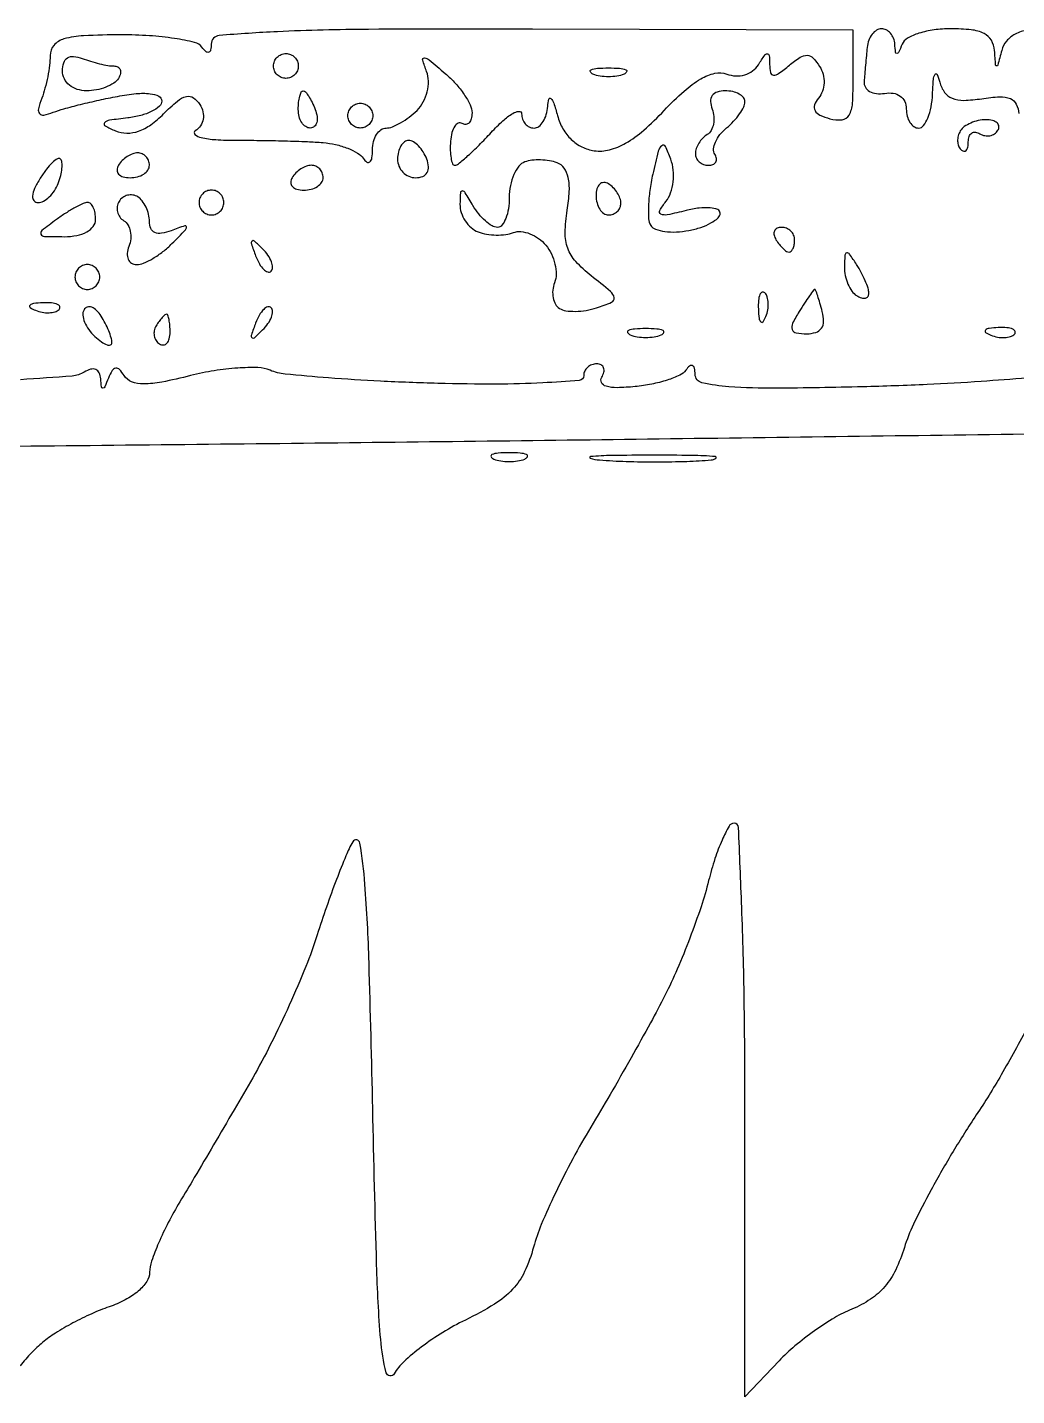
# Model space of a CAD drawing. Extents: x 0 to 37.8, y 0 to 50.8.
# Drawn here: x 13.3 to 20.04, y 41.44 to 50.77 of the extents above; entities that cross this region are included whole.
import ezdxf

# ---------------------------------------------------------------- set-up
doc = ezdxf.new("R2010")
doc.units = 0
doc.header["$MEASUREMENT"] = 0

msp = doc.modelspace()

# ---------------------------------------------------------------- linework, layer by layer
for points in [[(12.59164, 47.910214, 0.000498), (15.178858, 47.936189, 0.00055), (17.6814, 47.96656, 0.000056), (20.259036, 48.000968, 0.000043), (23.074121, 48.0391, 0.000043), (25.707018, 48.075219, 0.000103), (27.6642, 48.102641, 0.000713)], [(20.114777, 50.750914, 0.078578), (20.030359, 50.722898, 0.100426), (19.97231, 50.676202, 0.109828), (19.939317, 50.61195, -0.001923), (19.912904, 50.512445, -0.339035), (19.904753, 50.5062, -0.392517), (19.897819, 50.512635, -0.002113), (19.890814, 50.61195, 0.118818), (19.869168, 50.681258, 0.143883), (19.819323, 50.727299, 0.089021), (19.731908, 50.75266, 0.026205), (19.59195, 50.76, 0.034139), (19.478173, 50.752222, 0.043052), (19.375274, 50.728936, 0.048881), (19.296313, 50.694965, 0.172505), (19.260229, 50.65425, -0.009076), (19.236518, 50.59843, -0.295955), (19.224756, 50.5908, -0.382689), (19.215642, 50.598973, -0.011437), (19.210879, 50.65425, 0.077337), (19.201953, 50.694651, 0.085274), (19.181311, 50.728936, 0.093986), (19.152392, 50.751908, 0.121561), (19.1196, 50.76, 0.14212), (19.086338, 50.750351, 0.088232), (19.056124, 50.722723, 0.075439), (19.033479, 50.681615, 0.063392), (19.02231, 50.6331, 0.001348), (19.016834, 50.576808, 0.000904), (19.010863, 50.512413, 0.00091), (19.005305, 50.450019, 0.001797), (19.00116, 50.40045, 0.150962), (19.009707, 50.362201, 0.132289), (19.038675, 50.333066, 0.104504), (19.084776, 50.317945, 0.068872), (19.14075, 50.319559, -0.077316), (19.200268, 50.320275, -0.12006), (19.247701, 50.301259, -0.132787), (19.277966, 50.264328, -0.106017), (19.2888, 50.213809, 0.062925), (19.29511, 50.16387, 0.08103), (19.313651, 50.121566, 0.098234), (19.341136, 50.093257, 0.152244), (19.3734, 50.0832, 0.23489), (19.406569, 50.099692, 0.065708), (19.436032, 50.151541, 0.051443), (19.457879, 50.226748, 0.034455), (19.467814, 50.31585, -0.009391), (19.473818, 50.414261, -0.117754), (19.485258, 50.449472, -0.610327), (19.499432, 50.448425, -0.036812), (19.517084, 50.396469, 0.090938), (19.549739, 50.32625, 0.145459), (19.601389, 50.28573, 0.102224), (19.681064, 50.271841, 0.031302), (19.80337, 50.283339, -0.026477), (19.925531, 50.296012, -0.108924), (19.998448, 50.283754, -0.182862), (20.038949, 50.246379, -0.106825), (20.055562, 50.18157, 0.036683)], [(20.113853, 48.380144, -0.002232), (19.799308, 48.355908, -0.007475), (19.430625, 48.334691, -0.004497), (18.9927, 48.319996, -0.003806), (18.39985, 48.309952, -0.020892), (18.080045, 48.320334, -0.036252), (17.895939, 48.347538, -0.348168), (17.849305, 48.405025, 0.044426), (17.845083, 48.44699, 0.244696), (17.831432, 48.464256, 0.291294), (17.811614, 48.461361, 0.056359), (17.785855, 48.4335, -0.126458), (17.743691, 48.399012, -0.03004), (17.658521, 48.365591, -0.029014), (17.552954, 48.337974, -0.025098), (17.43966, 48.321121, -0.019215), (17.317348, 48.313888, -0.073243), (17.241709, 48.323437, -0.207122), (17.210713, 48.348517, -0.264851), (17.212003, 48.384571, 0.075033), (17.226911, 48.419463, 0.151934), (17.225505, 48.449001, 0.187323), (17.208384, 48.468543, 0.120826), (17.178793, 48.4758, 0.087366), (17.144584, 48.469777, 0.094414), (17.115518, 48.452478, 0.100138), (17.096076, 48.426693, 0.11208), (17.0892, 48.396406, -0.389997), (17.059132, 48.363719, -0.007517), (16.810261, 48.346682, -0.013221), (16.493453, 48.338165, -0.006733), (16.09515, 48.343355, -0.005462), (15.703497, 48.358018, -0.00734), (15.349154, 48.380379, -0.005255), (15.053895, 48.406493, -0.074671), (14.951489, 48.4324, 0.092451), (14.868494, 48.450305, 0.023664), (14.730539, 48.447652, 0.023283), (14.570637, 48.42949, 0.021758), (14.409409, 48.396276, -0.012736), (14.212636, 48.352024, -0.04893), (14.087934, 48.33977, -0.08945), (14.006909, 48.354368, -0.166653), (13.955911, 48.396198, 0.048307), (13.924514, 48.437489, 0.249488), (13.898306, 48.446617, 0.223412), (13.873956, 48.430192, 0.03983), (13.84902, 48.379623, -0.009318), (13.824085, 48.320174, -0.27355), (13.811251, 48.310993, -0.406489), (13.801349, 48.319086, -0.01329), (13.796479, 48.375043, 0.095152), (13.786208, 48.415271, 0.190103), (13.762677, 48.43743, 0.165719), (13.727645, 48.439225, 0.070092), (13.68405, 48.419902, -0.120438), (13.60222, 48.393017, -0.003785), (13.249021, 48.368198, -0.00717)], [(20.118385, 43.962126, -0.010031), (19.935626, 43.630242, -0.016396), (19.766068, 43.3575, 0.011725), (19.607642, 43.107894, 0.011241), (19.458768, 42.847648, 0.011242), (19.337839, 42.612304, 0.039223), (19.275531, 42.453435, -0.038452), (19.216524, 42.302299, -0.064603), (19.142184, 42.188363, -0.068882), (19.044992, 42.102063, -0.050538), (18.917472, 42.034443, 0.037952), (18.79992, 41.975843, 0.020009), (18.663266, 41.886638, 0.019794), (18.529924, 41.783594, 0.028751), (18.42165, 41.681711), (18.189, 41.436106), (18.189, 43.390853, 0.003574), (18.183642, 44.140392, 0.005956), (18.167099, 44.771393, 0.001423), (18.144751, 45.316592, 0.401438), (18.114443, 45.3456, 0.271719), (18.080175, 45.325493, 0.02325), (18.032861, 45.230724, 0.025671), (17.984553, 45.104389, 0.016807), (17.941414, 44.954532, -0.018885), (17.889379, 44.776551, -0.010457), (17.81321, 44.563342, -0.010415), (17.726907, 44.350279, -0.016499), (17.643254, 44.171982, -0.007112), (17.545138, 43.986204, -0.00327), (17.412319, 43.746887, -0.003238), (17.269285, 43.49689, -0.004477), (17.137504, 43.27459, 0.013197), (17.014166, 43.05801, 0.011572), (16.896663, 42.825619, 0.01171), (16.800335, 42.610825, 0.033794), (16.747408, 42.456603, -0.043801), (16.686456, 42.289925, -0.078757), (16.605005, 42.169663, -0.06729), (16.48118, 42.068726, -0.024679), (16.282653, 41.960222, 0.024948), (16.129256, 41.876276, 0.024094), (15.983126, 41.776563, 0.024831), (15.863321, 41.676342, 0.076229), (15.797616, 41.593809, -0.674785), (15.742777, 41.601347, -0.04152), (15.705207, 41.828376, -0.013152), (15.677439, 42.335483, -0.001782), (15.651, 43.3998, 0.002076), (15.625723, 44.393763, 0.011369), (15.597633, 44.93022, 0.023866), (15.563067, 45.21035, 0.707099), (15.514235, 45.2187, 0.029098), (15.468422, 45.124106, 0.00704), (15.404115, 44.962521, 0.0072), (15.335513, 44.774748, 0.0071), (15.272012, 44.5842, -0.019347), (15.19462, 44.369638, -0.009895), (15.081912, 44.106474, -0.009817), (14.95492, 43.839554, -0.014545), (14.832351, 43.6113, -0.001266), (14.705609, 43.39219, -0.000971), (14.566054, 43.153402, -0.000982), (14.434608, 42.930493, -0.002331), (14.335716, 42.7653, 0.016502), (14.257242, 42.625365, 0.018099), (14.190715, 42.484743, 0.017816), (14.142753, 42.361111, 0.08133), (14.129592, 42.285411, -0.147087), (14.109879, 42.222113, -0.067915), (14.051835, 42.157204, -0.055451), (13.963638, 42.09754, -0.038734), (13.85325, 42.050014, 0.023861), (13.73497, 42.003205, 0.016859), (13.6068, 41.93998, 0.017065), (13.488136, 41.871071, 0.034079), (13.400371, 41.8073, 0.027103), (13.325155, 41.737132, 0.017852), (13.246209, 41.648953, 0.017978)]]:
    msp.add_lwpolyline(points, format="xyb")
for points in [[(13.93785, 50.718163, 0.010401), (13.679769, 50.712548, 0.060247), (13.545519, 50.690483, 0.145084), (13.477455, 50.646721, 0.179706), (13.4514, 50.576569, -0.031402), (13.44733, 50.511821, -0.017179), (13.43466, 50.433272, -0.017062), (13.41625, 50.35407, -0.025979), (13.394413, 50.286932, 0.029925), (13.371592, 50.214841, 0.236867), (13.378954, 50.181672, 0.281269), (13.408366, 50.171306, 0.039241), (13.473005, 50.190452, -0.023749), (13.545027, 50.214233, -0.006999), (13.657502, 50.243845, -0.00701), (13.785085, 50.273638, -0.007487), (13.910692, 50.299155, -0.020937), (14.038365, 50.317613, -0.051627), (14.132927, 50.317475, -0.087578), (14.192151, 50.300489, -0.286678), (14.2128, 50.267435, -0.218048), (14.196394, 50.231603, -0.063182), (14.144459, 50.197141, -0.050825), (14.069233, 50.16899, -0.035506), (13.98015, 50.152269, 0.008218), (13.855909, 50.135901, 0.169295), (13.822986, 50.118642, 0.492091), (13.826433, 50.097563, 0.026204), (13.897469, 50.063969, 0.09622), (13.974231, 50.048608, 0.086614), (14.054259, 50.062111, 0.071075), (14.137733, 50.105766, 0.040429), (14.224705, 50.179705, -0.020783), (14.319025, 50.266493, -0.112989), (14.380316, 50.298189, -0.217285), (14.428148, 50.289698, -0.103774), (14.47212, 50.243469, -0.07869), (14.493244, 50.193017, -0.103291), (14.494918, 50.143231, -0.109418), (14.476743, 50.099043, -0.097492), (14.440984, 50.06449, 0.496183), (14.439129, 50.040046, 0.125324), (14.480918, 50.018502, 0.041514), (14.580393, 50.00411, 0.015856), (14.7204, 50.00005, -0.004038), (14.881661, 49.999186, -0.003462), (15.051398, 49.99573, -0.003488), (15.205551, 49.990447, -0.009973), (15.3126, 49.98389, -0.036078), (15.39812, 49.970681, -0.03685), (15.48023, 49.945368, -0.039466), (15.547749, 49.91262, -0.109147), (15.586255, 49.876898, 0.087524), (15.611364, 49.851519, 0.353417), (15.631598, 49.852801, 0.173938), (15.645573, 49.879407, 0.032629), (15.649705, 49.93515, -0.059261), (15.656942, 49.991769, -0.077705), (15.677246, 50.03971, -0.095705), (15.706966, 50.071835, -0.159693), (15.741643, 50.0832, 0.095217), (15.784808, 50.091495, 0.034776), (15.84109, 50.11863, 0.032952), (15.900057, 50.157657, 0.033729), (15.9529, 50.203814, 0.073376), (15.995331, 50.260934, 0.062367), (16.022369, 50.33109, 0.06408), (16.030775, 50.40368, 0.088659), (16.01845, 50.467923, -0.019297), (15.991609, 50.546845, -0.532793), (16.003308, 50.561024, -0.148732), (16.035913, 50.547491, -0.004845), (16.145593, 50.455408, -0.032548), (16.215321, 50.387364, -0.034355), (16.274277, 50.312004, -0.03661), (16.315445, 50.240434, -0.112676), (16.3278, 50.186306, -0.06016), (16.322931, 50.145985, -0.128638), (16.308108, 50.118606, -0.191446), (16.286178, 50.108271, -0.15514), (16.260762, 50.114646, 0.244579), (16.234352, 50.1166, 0.148049), (16.209802, 50.095927, 0.084141), (16.19094, 50.05242, 0.041525), (16.18142, 49.992739, 0.023639), (16.179671, 49.930132, 0.03878), (16.184798, 49.877381, 0.046725), (16.195098, 49.839837, 0.311978), (16.210197, 49.8294, 0.176194), (16.234759, 49.838333, 0.008892), (16.300153, 49.895157, 0.013355), (16.37627, 49.967487, 0.009197), (16.45874, 50.053254, -0.020329), (16.538499, 50.132589, -0.048316), (16.605258, 50.18287, -0.115754), (16.647885, 50.196924, -0.440229), (16.6662, 50.180154, 0.08597), (16.672613, 50.143131, 0.09388), (16.691051, 50.11168, 0.100309), (16.718529, 50.090645, 0.113847), (16.7508, 50.0832, 0.16586), (16.783742, 50.094437, 0.088306), (16.813026, 50.12669, 0.071491), (16.834332, 50.174619, 0.054718), (16.843833, 50.23125, -0.045653), (16.851128, 50.280135, -0.575958), (16.865482, 50.284361, -0.12459), (16.884799, 50.253828, -0.011601), (16.910751, 50.1678, 0.061689), (16.948091, 50.077733, 0.073127), (17.004684, 50.005147, 0.076786), (17.077199, 49.954539, 0.07834), (17.161112, 49.928612, 0.101317), (17.264405, 49.934675, 0.065543), (17.375475, 49.980522, 0.049418), (17.498344, 50.068449, 0.023699), (17.638084, 50.203213, -0.021453), (17.773811, 50.335288, -0.050594), (17.887987, 50.418145, -0.07359), (17.984325, 50.456595, -0.15094), (18.064628, 50.451223, 0.081109), (18.125614, 50.438572, 0.082589), (18.187054, 50.446113, 0.085321), (18.241104, 50.472701, 0.095019), (18.280843, 50.515022, -0.010022), (18.323403, 50.579348, -0.239519), (18.341883, 50.58935, -0.397763), (18.354028, 50.578453, -0.017805), (18.356905, 50.516991, 0.050296), (18.363213, 50.460729, 0.342035), (18.383237, 50.44388, 0.169374), (18.418388, 50.454568, 0.015496), (18.491548, 50.511551, -0.030123), (18.565173, 50.565514, -0.153881), (18.613509, 50.57873, -0.194364), (18.654172, 50.560454, -0.052767), (18.698208, 50.503597, -0.074504), (18.721399, 50.44948, -0.073643), (18.727834, 50.390721, -0.075966), (18.716998, 50.334246, -0.088105), (18.689978, 50.286721, 0.087544), (18.663525, 50.240313, 0.216116), (18.666672, 50.202134, 0.15856), (18.700065, 50.171128, 0.04455), (18.767881, 50.14677, 0.088315), (18.850823, 50.140154, 0.244351), (18.898468, 50.171089, 0.114415), (18.922007, 50.250617, 0.014984), (18.927327, 50.428106), (18.927327, 50.751137), (16.739264, 50.757111, 0.002002), (15.622538, 50.755688, 0.010242), (15.002469, 50.73971, 0.009303), (14.60394, 50.713829, 0.386502), (14.549905, 50.655792, -0.045262), (14.54575, 50.615413, -0.266243), (14.53234, 50.59992, -0.278086), (14.512745, 50.604004, -0.047989), (14.486455, 50.633563, 0.178649), (14.436394, 50.666807, 0.019911), (14.299663, 50.693503, 0.022229), (14.128699, 50.712135, 0.016265)], [(13.669819, 50.557551, 0.017946), (13.727117, 50.537892, 0.015436), (13.788614, 50.521284, 0.015708), (13.845389, 50.509688, 0.042542), (13.886312, 50.5062, -0.121649), (13.91359, 50.499464, -0.18759), (13.929341, 50.481349, -0.151312), (13.930561, 50.453959, -0.07457), (13.9167, 50.4216, -0.111412), (13.884888, 50.389151, -0.050262), (13.831537, 50.361851, -0.046318), (13.766898, 50.343267, -0.046881), (13.700207, 50.337, -0.076239), (13.635576, 50.346913, -0.097096), (13.582696, 50.375661, -0.107419), (13.548254, 50.419562, -0.113286), (13.536, 50.472951, -0.076855), (13.544574, 50.528399, -0.176865), (13.56998, 50.561342, -0.16701), (13.61184, 50.571267, -0.067159)], [(15.0588, 50.5908, -0.099038), (15.091087, 50.584341, -0.097945), (15.118549, 50.565949, -0.097945), (15.136941, 50.538487, -0.099038), (15.1434, 50.5062, -0.099038), (15.136941, 50.473913, -0.097945), (15.118549, 50.446451, -0.097945), (15.091087, 50.428059, -0.099038), (15.0588, 50.4216, -0.099038), (15.026513, 50.428059, -0.097945), (14.999051, 50.446451, -0.097945), (14.980659, 50.473913, -0.099038), (14.9742, 50.5062, -0.099038), (14.980659, 50.538487, -0.097945), (14.999051, 50.565949, -0.097945), (15.026513, 50.584341, -0.099038)], [(17.2584, 50.492842, -0.017491), (17.333816, 50.490203, -0.078554), (17.376708, 50.480307, -0.447206), (17.381864, 50.466015, -0.174857), (17.36415, 50.450171, -0.057986), (17.315927, 50.436945, -0.037979), (17.2584, 50.432569, -0.037979), (17.200873, 50.436945, -0.057986), (17.15265, 50.450171, -0.174857), (17.134936, 50.466015, -0.447206), (17.140092, 50.480307, -0.078554), (17.182984, 50.490203, -0.017491)], [(15.176649, 50.337, -0.222225), (15.192411, 50.32963, -0.030693), (15.214435, 50.299723, -0.030395), (15.237518, 50.258708, -0.02136), (15.258594, 50.2101, -0.055937), (15.271242, 50.161509, -0.100118), (15.268914, 50.120477, -0.147206), (15.252466, 50.093562, -0.184534), (15.225345, 50.0832, -0.152681), (15.194093, 50.092971, -0.098158), (15.167471, 50.120477, -0.08088), (15.149511, 50.161579, -0.062722), (15.1434, 50.2101, -0.024748), (15.145809, 50.25873, -0.039339), (15.153167, 50.299723, -0.046727), (15.163795, 50.328871, -0.289661)], [(18.053049, 50.337, 0.078074), (17.999643, 50.32861, 0.161658), (17.965969, 50.303944, 0.165315), (17.954179, 50.264487, 0.082466), (17.964754, 50.212809, -0.066719), (17.976916, 50.161596, -0.072258), (17.974645, 50.110412, -0.081026), (17.958816, 50.067087, -0.126981), (17.931505, 50.038616, 0.063334), (17.900557, 50.013586, 0.051591), (17.874366, 49.979918, 0.053381), (17.856545, 49.943154, 0.086394), (17.8506, 49.909007, 0.111776), (17.857475, 49.878639, 0.100105), (17.876918, 49.852785, 0.094505), (17.905984, 49.83544, 0.08761), (17.940193, 49.8294, 0.09272), (17.970839, 49.835132, 0.171182), (17.989849, 49.851435, 0.174428), (17.994219, 49.875803, 0.096707), (17.983424, 49.904414, -0.165938), (17.975088, 49.94089, -0.078442), (17.987685, 49.988103, -0.064546), (18.018275, 50.038423, -0.050777), (18.063031, 50.083973, 0.031807), (18.111239, 50.129455, 0.034288), (18.151997, 50.179616, 0.036572), (18.180511, 50.227112, 0.117428), (18.189, 50.262759, 0.177438), (18.178619, 50.291092, 0.092392), (18.149064, 50.315192, 0.07249), (18.105063, 50.331508, 0.052643)], [(15.5664, 50.2524, -0.099038), (15.598687, 50.245941, -0.097945), (15.626149, 50.227549, -0.097945), (15.644541, 50.200087, -0.099038), (15.651, 50.1678, -0.099038), (15.644541, 50.135513, -0.097945), (15.626149, 50.108051, -0.097945), (15.598687, 50.089659, -0.099038), (15.5664, 50.0832, -0.099038), (15.534113, 50.089659, -0.097945), (15.506651, 50.108051, -0.097945), (15.488259, 50.135513, -0.099038), (15.4818, 50.1678, -0.099038), (15.488259, 50.200087, -0.097945), (15.506651, 50.227549, -0.097945), (15.534113, 50.245941, -0.099038)], [(19.831257, 50.1396, 0.0541), (19.779226, 50.133954, 0.049126), (19.727813, 50.117237, 0.052309), (19.684555, 50.092638, 0.099235), (19.657307, 50.063471, 0.07356), (19.643135, 50.030568, 0.072421), (19.638992, 49.994792, 0.077864), (19.645175, 49.961703, 0.111775), (19.661029, 49.936571, 0.14401), (19.680243, 49.926091, 0.26052), (19.696886, 49.931174, 0.143953), (19.708285, 49.953137, 0.048234), (19.7118, 49.989493, -0.081648), (19.717713, 50.025464, -0.160128), (19.734934, 50.048428, -0.182985), (19.760565, 50.054914, -0.110306), (19.790554, 50.044513, 0.090093), (19.823997, 50.031392, 0.095385), (19.859224, 50.031252, 0.099739), (19.890748, 50.044028, 0.108766), (19.913733, 50.06772, 0.165088), (19.920004, 50.094953, 0.190522), (19.907831, 50.118485, 0.122855), (19.876681, 50.134402, 0.057035)], [(15.895749, 49.9986, 0.164455), (15.86693, 49.988858, 0.095748), (15.842392, 49.961323, 0.076852), (15.825811, 49.920236, 0.057609), (15.8202, 49.8717, 0.096899), (15.829675, 49.823266, 0.097416), (15.856697, 49.782077, 0.098432), (15.897032, 49.754498, 0.10122), (15.944445, 49.7448, 0.094119), (15.991757, 49.753785, 0.166113), (16.021724, 49.779263, 0.151899), (16.03142, 49.819674, 0.075244), (16.019994, 49.8717, 0.048303), (15.995765, 49.920243, 0.053891), (15.96341, 49.961323, 0.061199), (15.928227, 49.98941, 0.13875)], [(14.048593, 49.914, 0.089642), (14.014281, 49.907799, 0.053229), (13.977011, 49.889149, 0.051032), (13.942605, 49.861761, 0.06081), (13.9167, 49.8294, 0.139169), (13.907568, 49.797282, 0.191142), (13.918517, 49.769651, 0.138808), (13.949639, 49.750998, 0.066118), (13.996307, 49.7448, 0.062283), (14.046738, 49.751106, 0.080552), (14.089456, 49.769651, 0.097988), (14.118046, 49.797135, 0.153634), (14.1282, 49.8294, 0.092995), (14.122141, 49.861695, 0.096318), (14.104815, 49.889149, 0.099231), (14.078967, 49.907523, 0.105429)], [(17.682919, 49.8717, 0.026048), (17.646063, 49.957859, 0.488014), (17.621034, 49.963101, 0.157313), (17.597217, 49.924872, 0.006697), (17.560205, 49.768014, 0.020285), (17.540444, 49.658017, 0.024262), (17.531121, 49.553164, 0.024061), (17.531817, 49.465563, 0.125024), (17.546212, 49.41981, 0.171872), (17.57879, 49.393637, 0.051168), (17.641809, 49.378606, 0.044697), (17.721131, 49.375228, 0.035542), (17.806281, 49.385308, 0.032518), (17.888041, 49.406525, 0.045773), (17.957079, 49.436563, 0.054697), (18.005232, 49.470301, 0.215849), (18.0198, 49.502474, 0.307782), (18.002798, 49.527478, 0.074519), (17.951459, 49.539375, 0.051378), (17.876342, 49.537593, 0.029436), (17.78715, 49.520879, -0.009746), (17.659511, 49.491718, -0.158339), (17.616329, 49.496442, -0.442003), (17.608235, 49.521247, -0.038785), (17.649795, 49.582717, 0.08385), (17.682299, 49.641554, 0.05588), (17.699578, 49.716783, 0.053903), (17.700095, 49.797238, 0.062794)], [(13.522099, 49.871501, 0.345793), (13.501816, 49.873938, 0.052829), (13.467185, 49.847509, 0.040514), (13.426128, 49.801853, 0.023297), (13.384031, 49.740953, 0.027617), (13.345216, 49.67041, 0.089132), (13.330995, 49.61903, 0.202213), (13.340646, 49.588567, 0.219666), (13.368738, 49.5756, 0.126136), (13.406093, 49.585176, 0.063967), (13.445584, 49.613949, 0.057328), (13.481107, 49.656221, 0.054533), (13.506807, 49.706149, 0.029972), (13.523431, 49.758681, 0.038603), (13.531963, 49.808572, 0.042721), (13.532243, 49.849498, 0.178572)], [(15.232993, 49.8294, 0.089642), (15.198681, 49.823199, 0.053229), (15.161411, 49.804549, 0.051032), (15.127005, 49.777161, 0.06081), (15.1011, 49.7448, 0.139169), (15.091968, 49.712682, 0.191142), (15.102917, 49.685051, 0.138808), (15.134039, 49.666398, 0.066118), (15.180707, 49.6602, 0.062283), (15.231138, 49.666506, 0.080552), (15.273856, 49.685051, 0.097988), (15.302446, 49.712535, 0.153634), (15.3126, 49.7448, 0.092995), (15.306541, 49.777095, 0.096318), (15.289215, 49.804549, 0.099231), (15.263367, 49.822923, 0.105429)], [(16.907888, 49.846718, 0.048811), (16.856202, 49.860245, 0.033417), (16.795755, 49.865797, 0.033732), (16.73619, 49.863256, 0.056445), (16.68735, 49.852188, 0.143541), (16.646831, 49.823215, 0.063064), (16.612664, 49.766079, 0.055033), (16.589438, 49.691794, 0.048306), (16.5816, 49.61085, -0.037467), (16.575725, 49.532554, -0.056274), (16.557984, 49.466457, -0.073874), (16.531999, 49.421298, -0.229186), (16.501204, 49.4064, -0.136202), (16.464326, 49.416636, -0.046271), (16.419094, 49.44989, -0.041926), (16.373508, 49.497797, -0.037354), (16.334576, 49.55445, 0.006534), (16.281913, 49.64221, 0.233003), (16.262346, 49.654462, 0.424004), (16.249242, 49.643414, 0.01244), (16.245773, 49.563501, 0.083869), (16.254286, 49.506725, 0.067314), (16.281233, 49.451029, 0.067739), (16.321785, 49.404821, 0.087424), (16.3701, 49.375806, 0.050579), (16.426991, 49.360347, 0.03567), (16.493018, 49.354191, 0.036135), (16.557714, 49.357467, 0.060969), (16.610346, 49.370605, -0.11606), (16.661696, 49.377597, -0.069135), (16.722009, 49.363232, -0.063251), (16.781706, 49.33076, -0.063471), (16.831311, 49.284427, -0.062431), (16.868901, 49.225526, -0.053516), (16.893196, 49.156049, -0.056058), (16.901348, 49.08697, -0.093237), (16.890859, 49.029487, 0.066765), (16.878596, 48.977826, 0.07228), (16.880898, 48.926191, 0.081034), (16.896883, 48.882479, 0.126905), (16.924452, 48.853749, 0.10381), (16.967728, 48.838114, 0.038858), (17.032477, 48.834085, 0.036428), (17.105903, 48.84059, 0.036552), (17.177522, 48.857681, 0.023912), (17.279568, 48.895527, 0.34741), (17.296805, 48.927147, 0.177934), (17.27304, 48.96848, 0.007572), (17.140065, 49.076377, -0.040658), (17.035284, 49.173559, -0.098112), (16.980624, 49.263489, -0.093488), (16.962949, 49.370223, -0.034651), (16.976938, 49.522516, 0.026295), (16.991017, 49.65201, 0.06649), (16.983738, 49.746271, 0.101887), (16.95584, 49.809949, 0.151467)], [(17.2584, 49.7025, 0.139169), (17.226282, 49.711632, 0.191142), (17.198651, 49.700683, 0.138808), (17.179998, 49.669561, 0.066118), (17.1738, 49.622893, 0.062283), (17.180106, 49.572462, 0.080552), (17.198651, 49.529744, 0.097988), (17.226135, 49.501154, 0.153634), (17.2584, 49.491, 0.092995), (17.290695, 49.497059, 0.096318), (17.318149, 49.514385, 0.099231), (17.336523, 49.540233, 0.105429), (17.343, 49.570607, 0.089642), (17.336799, 49.604919, 0.053229), (17.318149, 49.642189, 0.051032), (17.290761, 49.676595, 0.06081)], [(14.049446, 49.614287, 0.100828), (14.015608, 49.626739, 0.098348), (13.979277, 49.625123, 0.097513), (13.946075, 49.609697, 0.097277), (13.921166, 49.582826, 0.101778), (13.908556, 49.548359, 0.098549), (13.910359, 49.511292, 0.097276), (13.926295, 49.477356, 0.096365), (13.953925, 49.451836, -0.125083), (13.98176, 49.423036, -0.08122), (13.99804, 49.379439, -0.072801), (14.000609, 49.328068, -0.06786), (13.988554, 49.276791, 0.071621), (13.977765, 49.229305, 0.11987), (13.984182, 49.189081, 0.152625), (14.006515, 49.16255, 0.143009), (14.040592, 49.1526, 0.100332), (14.088625, 49.162337, 0.03382), (14.152715, 49.194699, 0.032054), (14.220597, 49.24107, 0.031659), (14.282293, 49.295916, 0.003069), (14.373765, 49.389373, 0.212535), (14.381126, 49.409556, 0.494756), (14.369606, 49.417149, 0.006464), (14.27625, 49.383171, -0.050304), (14.211613, 49.365876, -0.14203), (14.165665, 49.371474, -0.191366), (14.138112, 49.398817, -0.103129), (14.1282, 49.446362, 0.05913), (14.122358, 49.495588, 0.050614), (14.105066, 49.544882, 0.053073), (14.079602, 49.586924, 0.091907)], [(14.5512, 49.6602, 0.099038), (14.518913, 49.653741, 0.097945), (14.491451, 49.635349, 0.097945), (14.473059, 49.607887, 0.099038), (14.4666, 49.5756, 0.099038), (14.473059, 49.543313, 0.097945), (14.491451, 49.515851, 0.097945), (14.518913, 49.497459, 0.099038), (14.5512, 49.491, 0.099038), (14.583487, 49.497459, 0.097945), (14.610949, 49.515851, 0.097945), (14.629341, 49.543313, 0.099038), (14.6358, 49.5756, 0.099038), (14.629341, 49.607887, 0.097945), (14.610949, 49.635349, 0.097945), (14.583487, 49.653741, 0.099038)], [(13.70727, 49.5756, 0.108262), (13.677055, 49.56898, 0.016922), (13.622168, 49.54143, 0.018151), (13.558746, 49.503813, 0.014934), (13.493855, 49.459275, 0.008372), (13.39475, 49.384229, 0.34893), (13.388929, 49.359862, 0.284192), (13.412008, 49.34474, 0.00657), (13.548186, 49.34295, 0.047695), (13.633335, 49.351091, 0.077257), (13.701647, 49.375628, 0.103083), (13.745773, 49.413135, 0.166737), (13.7616, 49.459275, 0.04475), (13.757607, 49.503803, 0.064607), (13.74564, 49.54143, 0.084511), (13.728031, 49.566864, 0.201827)], [(18.437807, 49.4064, 0.108972), (18.407779, 49.399777, 0.182303), (18.389891, 49.381549, 0.161196), (18.387259, 49.354126, 0.082592), (18.4005, 49.3218, 0.029505), (18.423257, 49.289417, 0.035638), (18.448386, 49.262051, 0.038439), (18.472265, 49.242745, 0.151918), (18.490093, 49.2372, 0.210953), (18.504359, 49.243499, 0.081139), (18.516441, 49.262051, 0.061769), (18.524664, 49.289411, 0.042167), (18.5274, 49.3218, 0.105053), (18.520542, 49.35408, 0.099167), (18.501082, 49.381549, 0.09642), (18.472007, 49.39996, 0.093332)], [(14.900098, 49.25976, 0.011214), (14.844216, 49.312791, 0.400052), (14.82787, 49.312394, 0.286372), (14.823461, 49.293356, 0.008399), (14.852739, 49.212401, 0.036269), (14.878287, 49.157614, 0.070189), (14.907446, 49.119176, 0.120343), (14.935173, 49.102475, 0.278911), (14.957861, 49.108061, 0.20742), (14.9681, 49.13397, 0.082976), (14.960429, 49.172158, 0.063152), (14.936865, 49.21634, 0.043285)], [(13.7052, 49.1526, 0.099038), (13.672913, 49.146141, 0.097945), (13.645451, 49.127749, 0.097945), (13.627059, 49.100287, 0.099038), (13.6206, 49.068, 0.099038), (13.627059, 49.035713, 0.097945), (13.645451, 49.008251, 0.097945), (13.672913, 48.989859, 0.099038), (13.7052, 48.9834, 0.099038), (13.737487, 48.989859, 0.097945), (13.764949, 49.008251, 0.097945), (13.783341, 49.035713, 0.099038), (13.7898, 49.068, 0.099038), (13.783341, 49.100287, 0.097945), (13.764949, 49.127749, 0.097945), (13.737487, 49.146141, 0.099038)], [(18.9504, 49.1526, 0.010223), (18.90223, 49.223897, 0.295079), (18.882663, 49.231764, 0.343021), (18.869776, 49.21702, 0.012098), (18.867095, 49.136443, 0.053738), (18.872875, 49.077843, 0.049393), (18.891032, 49.02005, 0.052761), (18.918081, 48.971524, 0.101161), (18.9504, 48.9411, 0.058538), (18.98273, 48.926013, 0.128516), (19.009768, 48.924278, 0.195945), (19.027183, 48.935652, 0.157323), (19.033705, 48.957257, 0.074451), (19.027829, 48.991994, 0.021733), (19.008699, 49.042872, 0.021318), (18.981885, 49.098993, 0.021347)], [(18.324713, 48.960488, 0.296942), (18.306197, 48.964397, 0.208169), (18.290576, 48.948954, 0.077125), (18.281209, 48.908347, 0.028489), (18.280279, 48.84945, 0.018894), (18.285274, 48.786311, 0.168741), (18.29723, 48.761628, 0.470617), (18.312648, 48.763087, 0.054073), (18.331391, 48.798337, 0.051402), (18.344592, 48.844603, 0.05415), (18.347758, 48.891772, 0.060344), (18.341061, 48.932829, 0.126455)], [(18.664783, 48.9834, 0.2404), (18.657641, 48.979755, 0.003342), (18.628536, 48.939023, 0.00849), (18.595391, 48.890237, 0.005382), (18.558355, 48.832329, 0.024567), (18.513426, 48.751841, 0.199867), (18.510724, 48.710628, 0.273544), (18.537704, 48.687546, 0.043446), (18.609944, 48.681257, 0.075725), (18.671779, 48.690676, 0.165163), (18.710069, 48.718576, 0.154598), (18.724954, 48.765535, 0.064082), (18.716372, 48.832329, 0.007012), (18.700356, 48.890244, 0.011312), (18.684922, 48.939023, 0.005174), (18.670719, 48.979247, 0.315106)], [(13.40205, 48.892121, 0.018894), (13.338911, 48.887126, 0.168741), (13.314228, 48.87517, 0.470617), (13.315687, 48.859752, 0.054073), (13.350937, 48.841009, 0.051402), (13.397203, 48.827808, 0.05415), (13.444372, 48.824642, 0.060344), (13.485429, 48.831339, 0.126455), (13.513088, 48.847687, 0.296942), (13.516997, 48.866203, 0.208169), (13.501554, 48.881824, 0.077125), (13.460947, 48.891191, 0.028489)], [(13.79908, 48.802082, 0.055855), (13.768017, 48.840781, 0.10922), (13.734791, 48.861855, 0.166991), (13.705051, 48.862353, 0.179665), (13.682355, 48.844382, 0.162263), (13.674211, 48.808606, 0.072431), (13.685951, 48.761148, 0.060595), (13.714486, 48.709914, 0.048917), (13.75638, 48.662815, 0.028423), (13.801671, 48.625491, 0.071307), (13.839351, 48.605391, 0.176471), (13.862781, 48.60543, 0.3201), (13.873105, 48.620515, 0.069759), (13.86776, 48.653912, 0.02229), (13.850825, 48.701399, 0.021757), (13.827013, 48.753235, 0.022665)], [(14.957861, 48.858739, 0.278911), (14.935173, 48.864325, 0.120343), (14.907446, 48.847624, 0.070189), (14.878287, 48.809186, 0.036269), (14.852739, 48.754399, 0.008399), (14.823461, 48.673444, 0.286372), (14.82787, 48.654406, 0.400052), (14.844216, 48.654009, 0.011214), (14.900098, 48.70704, 0.043285), (14.936865, 48.75046, 0.063152), (14.960429, 48.794642, 0.082976), (14.9681, 48.83283, 0.20742)], [(14.245993, 48.8142, 0.183858), (14.234176, 48.809703, 0.025929), (14.215305, 48.791066, 0.026733), (14.194448, 48.765606, 0.019831), (14.174113, 48.735446, 0.090093), (14.160992, 48.702003, 0.095385), (14.160852, 48.666776, 0.099739), (14.173628, 48.635252, 0.108766), (14.19732, 48.612267, 0.158515), (14.224565, 48.605624, 0.191218), (14.248085, 48.617076, 0.126631), (14.263987, 48.647043, 0.059057), (14.2692, 48.691021, 0.017729), (14.267525, 48.738239, 0.028836), (14.262383, 48.778016, 0.02859), (14.255057, 48.80752, 0.328686)], [(17.5122, 48.716242, 0.017491), (17.436784, 48.713603, 0.078554), (17.393892, 48.703707, 0.447206), (17.388736, 48.689415, 0.174857), (17.40645, 48.673571, 0.057986), (17.454673, 48.660345, 0.037979), (17.5122, 48.655969, 0.037979), (17.569727, 48.660345, 0.057986), (17.61795, 48.673571, 0.174857), (17.635664, 48.689415, 0.447206), (17.630508, 48.703707, 0.078554), (17.587616, 48.713603, 0.017491)], [(19.91625, 48.722921, 0.018894), (19.853111, 48.717926, 0.168741), (19.828428, 48.70597, 0.470617), (19.829887, 48.690552, 0.054073), (19.865137, 48.671809, 0.051402), (19.911403, 48.658608, 0.05415), (19.958572, 48.655442, 0.060344), (19.999629, 48.662139, 0.126455), (20.027288, 48.678487, 0.296942), (20.031197, 48.697003, 0.208169), (20.015754, 48.712624, 0.077125), (19.975147, 48.721991, 0.028489)], [(16.5816, 47.870242, 0.017491), (16.506184, 47.867603, 0.078554), (16.463292, 47.857707, 0.447206), (16.458136, 47.843415, 0.174857), (16.47585, 47.827571, 0.057986), (16.524073, 47.814345, 0.037979), (16.5816, 47.809969, 0.037979), (16.639127, 47.814345, 0.057986), (16.68735, 47.827571, 0.174857), (16.705064, 47.843415, 0.447206), (16.699908, 47.857707, 0.078554), (16.657016, 47.867603, 0.017491)], [(17.5545, 47.853571, 0.003413), (17.281803, 47.851541, 0.018965), (17.135555, 47.843901, 0.826233), (17.134469, 47.833036, 0.052772), (17.197503, 47.821311, 0.012009), (17.378312, 47.81146, 0.007758), (17.58798, 47.808335, 0.007799), (17.793141, 47.811662, 0.014578), (17.958903, 47.82178, 0.131812), (17.990409, 47.833361, 0.702197), (17.987371, 47.844426, 0.016184), (17.827914, 47.851779, 0.003584)]]:
    msp.add_lwpolyline(points, format="xyb", close=True)

doc.saveas('drawing.dxf')
